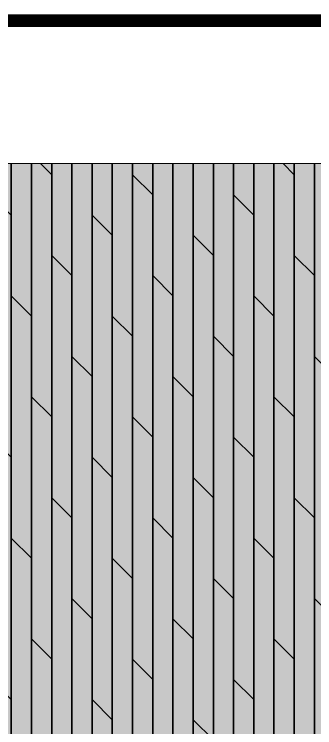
# Model space of a CAD drawing. Header units: millimetres. Extents: x -176651 to 424033, y -469666 to 486614.
# Drawn here: x 221756 to 222700, y 95200 to 97445 of the extents above; entities that cross this region are included whole.
import ezdxf

# ---------------------------------------------------------------- set-up
doc = ezdxf.new("R2010")
doc.units = ezdxf.units.MM
doc.linetypes.add('1625W-Roof Plan$0$DASHED', pattern=[0.75, 0.5, -0.25])
doc.layers.add('1625_West Villa$0$ad-Landscape', color=8, linetype='Continuous', lineweight=35)
for name, color, linetype in [('1625_West Villa$0$ad-Verandah', 8, 'Continuous'), ('1625W-Roof Plan$0$ad-Secondary Roof', 8, 'Continuous'), ('ad-Plinth', 8, 'Continuous'), ('ad-Verandah', 33, 'Continuous')]:
    doc.layers.add(name, color=color, linetype=linetype)

# ---------------------------------------------------------------- blocks, each defined once
blk = doc.blocks.new('zw$F00C')
at = {"layer": 'ad-Verandah', "lineweight": 9}
blk.add_lwpolyline([(0, 13620), (-1520, 13620), (-1520, 8645), (0, 8645)], close=True, dxfattribs=at)
blk = doc.blocks.new('zw$898C')
at = {"layer": 'ad-Plinth', "ltscale": 5}
blk.add_blockref('zw$F00C', (30903.5, -345403.9), dxfattribs=at)
blk = doc.blocks.new('1625_West Villa$0$zw$6CCD')
at = {"transparency": 33554559}
h = blk.add_hatch(color=43, dxfattribs=at)
h.dxf.hatch_style = 1
h.paths.add_polyline_path([(0, 0), (-1520, 0), (-1520, -4975), (0, -4975)])
at = {"layer": '1625_West Villa$0$ad-Landscape', "transparency": 33554687}
h = blk.add_hatch(dxfattribs=at)
h.set_pattern_fill('DOLMIT', color=44, scale=10, angle=90)
h.set_pattern_definition([(90, (-1520, -9105), (-63.5, 4e-15), []), (135, (-1520, -9105), (-127, -127), [89.8026, -179.605])])
h.paths.add_polyline_path([(0, 0), (-1520, 0), (-1520, -4975), (0, -4975)])
at = {"layer": '1625_West Villa$0$ad-Verandah', "lineweight": 9}
blk.add_lwpolyline([(0, 0), (-1520, 0), (-1520, -4975), (0, -4975)], close=True, dxfattribs=at)
blk = doc.blocks.new('1625W-Roof Plan$0$A$Ca594aa6c')
at = {"layer": '1625W-Roof Plan$0$ad-Secondary Roof', "linetype": '1625W-Roof Plan$0$DASHED', "ltscale": 2, "const_width": 40}
blk.add_lwpolyline([(-1820, 450), (2380, 450), (4485.4, -2487.5), (2380, -5425), (-1820, -5425)], close=True, dxfattribs=at)
blk = doc.blocks.new('1625W-Roof Plan')
blk.add_blockref('1625W-Roof Plan$0$A$Ca594aa6c', (0, 13620))
blk = doc.blocks.new('1625_West Villa')
at = {"layer": '1625_West Villa$0$ad-Verandah'}
blk.add_blockref('1625_West Villa$0$zw$6CCD', (0, 13620), dxfattribs=at)
blk.add_blockref('1625W-Roof Plan', (0, 0))
blk = doc.blocks.new("All Plot's Villa Plans")
at = {"ltscale": 5}
blk.add_blockref('1625_West Villa', (222742.3, 83354.9), dxfattribs=at)

msp = doc.modelspace()

# ---------------------------------------------------------------- block references
at = {"ltscale": 5}
msp.add_blockref("All Plot's Villa Plans", (0, 0), dxfattribs=at)

# ---------------------------------------------------------------- next in the draw order: block references
msp.add_blockref('zw$898C', (191838.8, 428758.8), dxfattribs=at)

doc.saveas('drawing.dxf')
